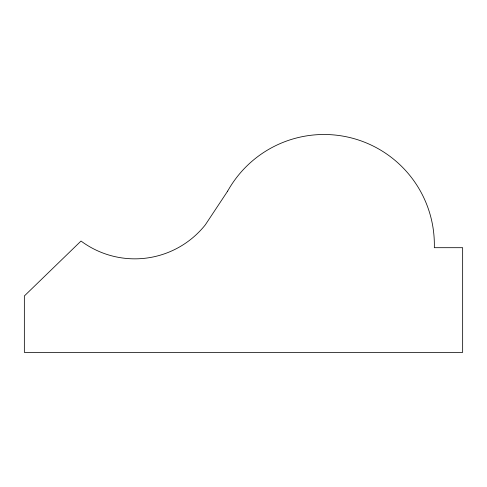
<?xml version="1.0" encoding="UTF-8"?>
<svg xmlns="http://www.w3.org/2000/svg" width="487" height="487" viewBox="0 0 487 487"><rect width="100%" height="100%" fill="white"/><g stroke="black" fill="none" stroke-linecap="round" stroke-linejoin="round"><path stroke-width="0.73" d="M227.666 191.105L205.325 224.842A90.15 90.15 0 0 1 81.012 241.041L24.35 295.968L24.35 352.393L462.65 352.393L462.65 247.694L434.319 247.694A110.324 110.324 0 0 0 227.666 191.105"/></g></svg>
